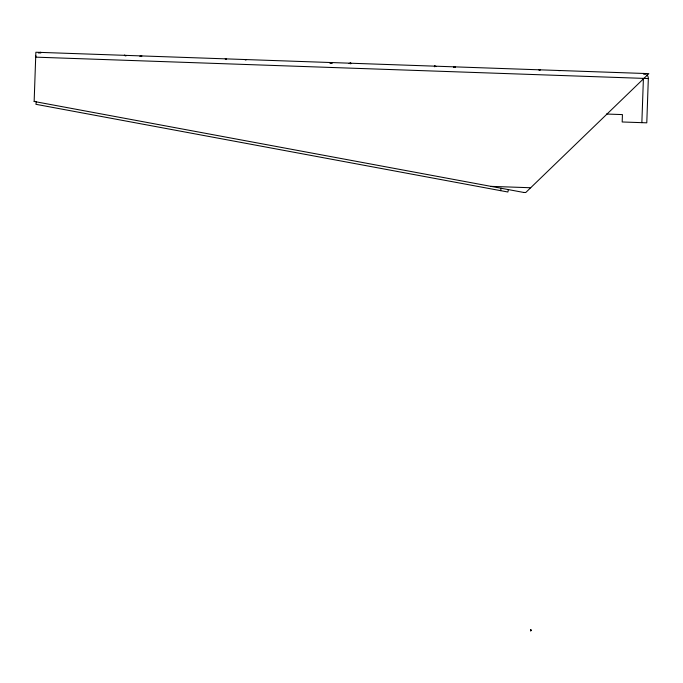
<?xml version="1.0" encoding="UTF-8"?>
<svg xmlns="http://www.w3.org/2000/svg" width="683" height="683" viewBox="0 0 683 683"><rect width="100%" height="100%" fill="white"/><g stroke="black" fill="none" stroke-linecap="round" stroke-linejoin="round"><path stroke-width="1.02" d="M523.613 192.427L34.15 101.468L35.866 52.232L648.85 73.636L525.756 192.504L523.648 192.435M40.767 53.061L40.792 52.403L39.033 52.719M124.434 55.494L124.443 55.323A4.926 4.926 0 0 1 125.706 55.536M141.646 56.587L141.663 55.929A4.926 4.926 0 0 0 140.382 56.049M225.313 59.011L225.322 58.849A4.926 4.926 0 0 1 226.585 59.062M246.221 59.745L246.23 59.575A4.926 4.926 0 0 0 244.949 59.703M329.863 63.16L329.88 62.495L331.614 62.93M350.772 63.886L350.797 63.229A4.926 4.926 0 0 0 349.517 63.348M434.422 66.806L434.448 66.149A4.926 4.926 0 0 1 435.72 66.362M455.356 67.045L455.365 66.883A4.926 4.926 0 0 0 454.084 67.002M539.007 69.965L539.015 69.803A4.926 4.926 0 0 1 540.279 70.016M559.923 70.699L559.923 70.528A4.926 4.926 0 0 0 558.651 70.656M641.858 122.658L643.412 78.374M643.557 74.114L643.582 73.457L645.307 73.892M647.006 75.019A4.926 4.926 0 0 1 648.329 78.545L646.784 122.829L622.179 121.975L622.435 114.59L606.444 114.035M36.361 101.878L35.909 104.303L507.896 192.008L508.34 189.592M500.63 190.659L501.083 188.243M530.862 630.341A13.797 2.689 -90 0 1 530.862 630.768L530.862 629.905A4.772 3.62 -90 0 0 530.819 630.341A4.764 3.535 -90 0 0 530.862 630.768L530.682 630.768A8.802 8.631 -90 0 0 530.682 630.426L530.853 629.914M40.058 52.753L40.792 52.403A4.926 4.926 0 0 0 38.308 52.975M140.929 56.271L141.663 55.929L139.913 56.237M245.496 59.925L246.23 59.575M350.063 63.579L350.797 63.229L349.047 63.545M454.63 67.233L455.365 66.883L453.606 67.19M39.443 52.728L40.792 52.403M140.322 56.254L141.663 55.929M349.448 63.553L350.797 63.229M454.016 67.207L455.365 66.883M648.329 78.545L35.695 57.15A4.926 4.926 0 0 1 35.909 55.886M34.15 101.434L35.593 101.485M491 186.365L530.682 187.748M435.156 66.55L434.448 66.149L436.172 66.584M125.151 55.724L124.443 55.323L126.167 55.758M644.291 73.849L643.582 73.457L644.897 73.875M434.448 66.149L435.771 66.567M330.589 62.896L329.88 62.495L331.204 62.921M124.443 55.323L125.757 55.741M539.015 69.803L539.724 70.204M225.322 58.849L226.022 59.25M530.682 630.085L530.674 630.768M530.913 629.905A14.061 2.741 -90 0 1 530.913 630.341M329.88 62.495A4.926 4.926 0 0 1 332.322 63.246M643.582 73.457A4.926 4.926 0 0 1 646.016 74.199"/></g></svg>
